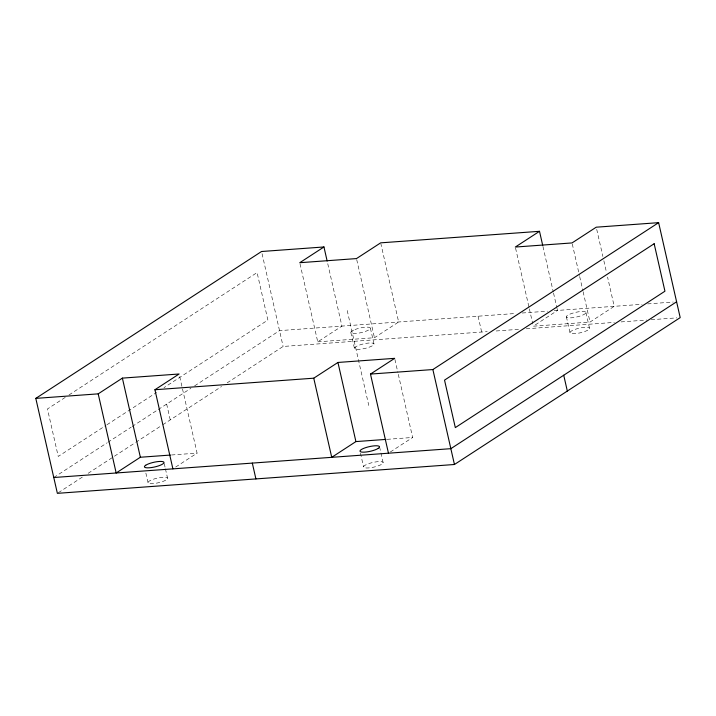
<?xml version="1.0" encoding="UTF-8"?>
<svg xmlns="http://www.w3.org/2000/svg" width="716" height="716" viewBox="0 0 716 716"><rect width="100%" height="100%" fill="white"/><g stroke="black" fill="none" stroke-linecap="round" stroke-linejoin="round"><path stroke-width="0.54" stroke-dasharray="3.58 2.69" d="M65.237 397.398L47.462 408.961L58.247 456.441L105.977 425.394M68.987 394.964L257.089 272.572L267.874 320.052L163.991 387.642M106.908 424.785L156.509 392.511M53.781 477.518L106.953 442.918M107.883 442.309L131.207 427.139M132.138 426.53L157.323 410.143M158.254 409.534L190.912 388.296M194.636 385.861L279.526 330.631L515.565 313.483M58.309 492.733L82.564 476.954M88.157 473.312L134.805 442.962M135.736 442.354L161.852 425.358M162.783 424.758L221.557 386.515M227.151 382.872L283.124 346.455L487.238 331.633M300.004 263.792L317.743 341.836L341.926 326.102L327.4 262.145M175.689 467.047L197.088 453.121L179.6 376.16M317.743 341.836L374.468 337.719L398.651 321.976L380.921 243.932M390.318 451.993L412.64 437.467L398.114 373.51M556.985 308.274L557.487 310.44L533.295 326.183L590.02 322.057L614.203 306.323L607.562 277.056M522.188 313.008L547.552 311.165M554.175 310.681L642.064 304.3M647.631 303.897L673.264 302.036M496.161 330.98L519.583 329.279M526.278 328.796L614.391 322.397M621.085 321.905L646.736 320.043M651.202 319.721L676.853 317.859M171.509 454.982L197.088 453.121M387.061 439.329L412.64 437.467M596.723 229.362L602.881 256.462M603.865 260.794L606.568 272.715M572.29 244.013L579.432 275.445M579.674 276.528L582.878 290.624M583.119 291.707L590.02 322.057M585.957 312.57L589.554 328.393A10.024 2.372 -12.8 0 1 574.93 333.647A10.024 2.372 -12.8 0 1 574.814 329.467A10.024 2.372 -12.8 0 1 589.554 328.393M566.383 316.785L569.981 332.609M542.952 246.483L553.298 292.012M553.54 293.095L556.744 307.191M515.565 248.13L529.106 307.755M529.357 308.838L532.802 324.008M478.064 316.212L481.662 332.036M394.91 359.423L397.863 372.427M356.729 259.666L374.468 337.719M370.405 328.223L374.003 344.047A10.024 2.372 -12.8 0 1 359.369 349.31A10.024 2.372 -12.8 0 1 359.262 345.121A10.024 2.372 -12.8 0 1 374.003 344.047M379.552 446.865L383.15 462.688A10.024 2.372 -12.8 0 1 368.525 467.942A10.024 2.372 -12.8 0 1 368.409 463.753A10.024 2.372 -12.8 0 1 383.15 462.688M347.215 310.52L368.785 405.48M350.831 332.439L354.42 348.271M360.461 453.192L363.576 466.904M262.047 253.67L283.124 346.455M166.658 404.075L170.247 419.898M164.241 463.574L165.199 467.79M165.441 468.846L167.598 478.342A10.024 2.372 -12.8 0 1 152.973 483.604A10.024 2.372 -12.8 0 1 152.857 479.416A10.024 2.372 -12.8 0 1 167.598 478.342M145.867 473.07L148.024 482.566M585.643 313.268L584.677 314.055A10.024 2.372 -12.8 0 1 568.191 317.788A10.024 2.372 -12.8 0 1 574.402 312.659A10.024 2.372 -12.8 0 1 585.643 313.268M353.65 330.112L352.102 330.953A10.024 2.372 -12.8 0 0 359.826 332.922A10.024 2.372 -12.8 0 0 369.787 327.525A10.024 2.372 -12.8 0 0 353.65 330.112"/><path stroke-width="1.07" d="M542.71 245.4L539.506 231.313L515.314 247.047L572.039 242.93L596.231 227.196L658.63 222.658L680.2 317.618L454.445 464.496L57.369 493.342L35.8 398.382L261.555 251.504L323.954 246.966L327.149 261.063M35.8 398.382L98.199 393.854L122.382 378.12L179.107 373.994L154.924 389.737L172.896 468.864M323.954 246.966L299.762 262.709L356.487 258.583L380.67 242.849L539.506 231.313M170.39 455.063L140.363 457.247L116.171 472.981L98.199 393.854M154.924 389.737L313.751 378.191L337.943 362.457L394.668 358.34L370.476 374.074L388.457 453.201M370.476 374.074L432.876 369.546L658.63 222.658M385.951 439.409L355.915 441.584L331.732 457.327L313.751 378.191M676.602 301.785L450.856 448.672L53.781 477.518M563.725 375.229L567.323 391.052M432.876 369.546L454.445 464.496M337.943 362.457L355.915 441.584M252.318 463.091L255.907 478.923M122.382 378.12L140.363 457.247M145.706 465.248L144.739 466.035A10.024 2.372 -12.8 0 0 155.981 466.644A10.024 2.372 -12.8 0 0 162.192 461.516A10.024 2.372 -12.8 0 0 145.706 465.248M654.155 243.726L444.529 380.124L455.322 427.604L664.949 291.206L654.155 243.726M378.272 448.35L376.732 449.192A10.024 2.372 -12.8 0 1 360.595 451.778A10.024 2.372 -12.8 0 1 370.557 446.381A10.024 2.372 -12.8 0 1 378.272 448.35"/></g></svg>
